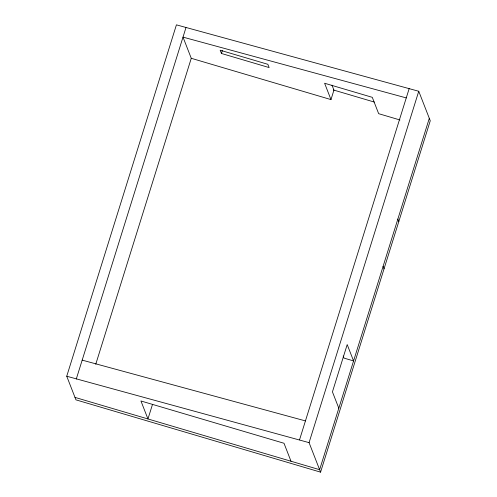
<?xml version="1.0" encoding="UTF-8"?>
<svg xmlns="http://www.w3.org/2000/svg" width="497" height="497" viewBox="0 0 497 497"><rect width="100%" height="100%" fill="white"/><g stroke="black" fill="none" stroke-linecap="round" stroke-linejoin="round"><path stroke-width="0.75" d="M66.741 376.229L176.423 24.85L418.754 91.268L430.259 120.771L320.577 472.15L75.948 399.849L66.741 376.229L309.072 442.647L320.577 472.15M76.277 379.049L185.959 27.67M95.753 364.258L191.264 58.292L183.008 37.126L406.266 97.909M221.451 53.477L220.171 50.209L267.858 64.306L269.132 67.573L221.451 53.477L222.358 50.57M152.498 404.409L147.951 418.959L140.943 400.98L283.998 443.262L291.006 461.241M191.264 58.292L330.977 99.593L333.934 90.131L331.99 85.155M299.536 439.826L409.217 88.447M309.072 442.647L418.754 91.268M429.302 118.317L319.621 469.696L74.997 397.395M82.185 360.132L305.444 420.909M333.388 89.969L374.278 102.059M399.942 119.97L378.664 113.683L372.29 97.337L324.609 83.248L330.977 99.593M397.861 219.053L398.818 221.5M383.094 266.342L384.051 268.796M343.203 355.976L344.036 358.107L353.572 360.928L347.198 344.583L332.437 391.872L338.811 408.217"/></g></svg>
